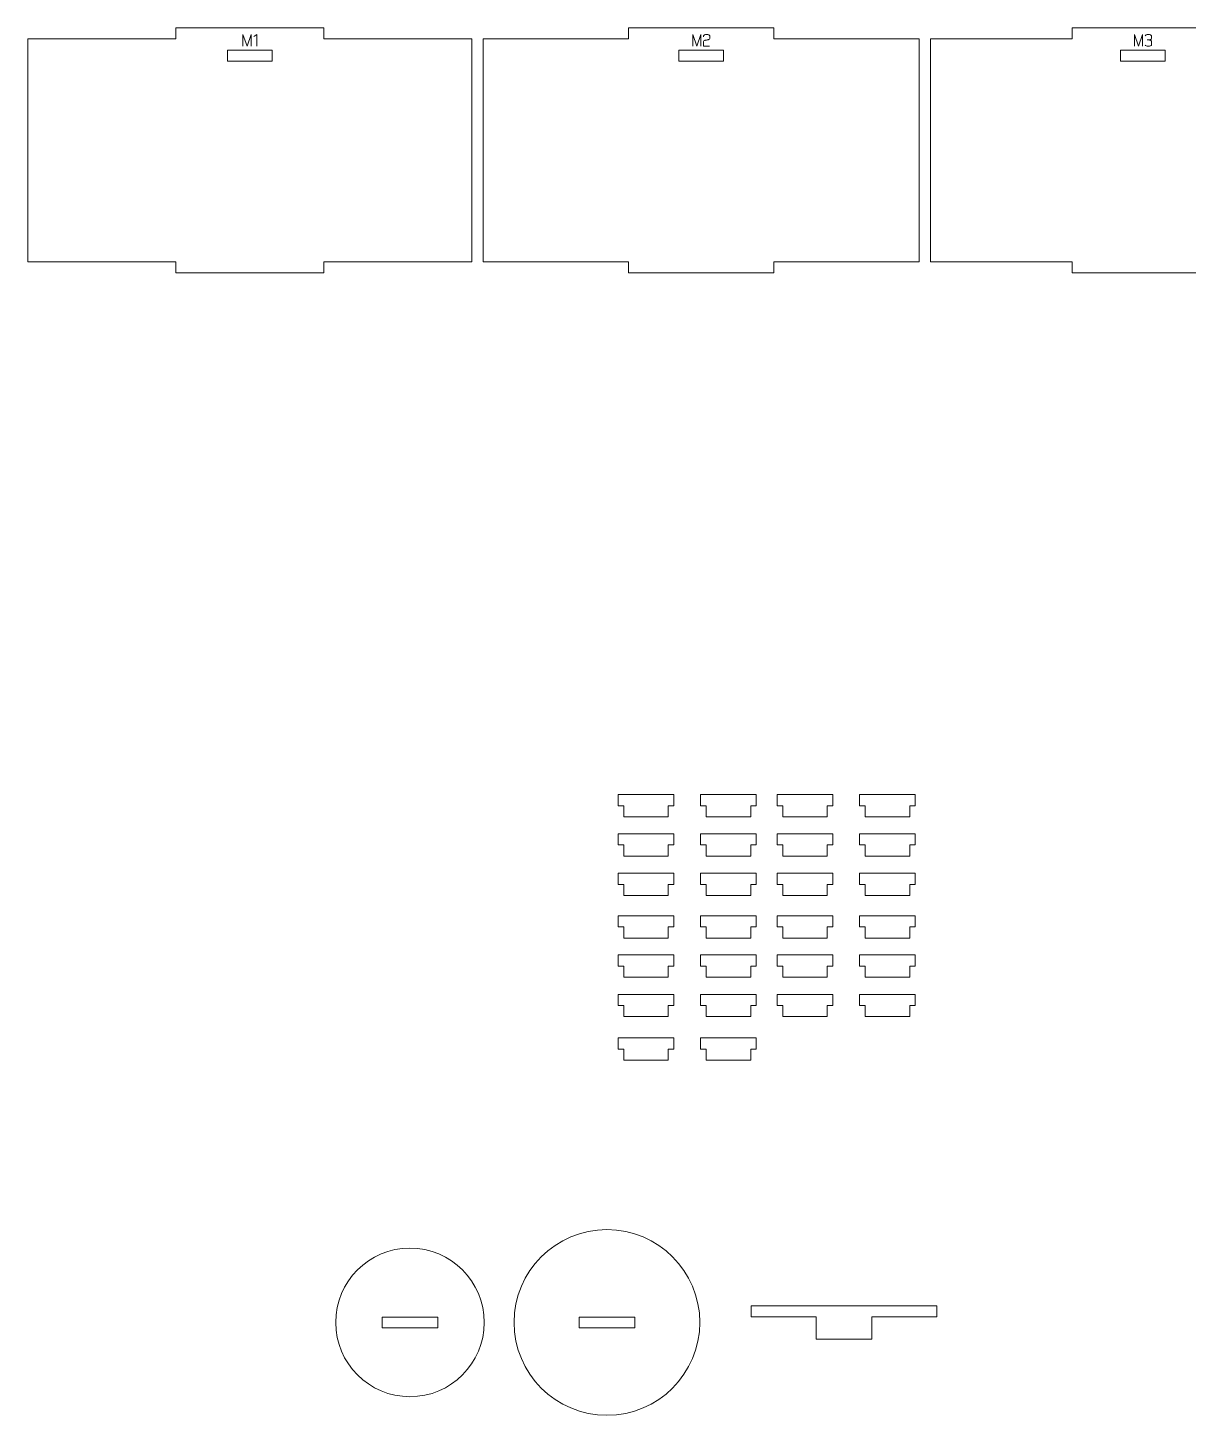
# Model space of a CAD drawing. Header units: centimetres. Extents: x -250 to 250, y -508 to 508.
# Drawn here: x -249.99 to -218.75, y -503.84 to -466.47 of the extents above; entities that cross this region are included whole.
import ezdxf

# ---------------------------------------------------------------- set-up
doc = ezdxf.new("R2010")
doc.units = ezdxf.units.CM
doc.header["$MEASUREMENT"] = 0
doc.layers.add('Capa 1', color=7, linetype='Continuous')

msp = doc.modelspace()

# ---------------------------------------------------------------- hatches: boundary and pattern name
at = {"layer": 'Capa 1', "true_color": 0x3e4095}
h = msp.add_hatch(color=175, dxfattribs=at)
edge = h.paths.add_edge_path()
edge.add_spline(control_points=[(-244.19102, -466.9741), (-244.19102, -466.9741), (-244.19102, -466.65766), (-244.19102, -466.65766), (-244.19102, -466.65766), (-244.08187, -466.9741), (-244.08187, -466.9741), (-244.08187, -466.9741), (-243.97318, -466.65766), (-243.97318, -466.65766), (-243.97318, -466.65766), (-243.97318, -466.9741), (-243.97318, -466.9741), (-243.97318, -466.9741), (-243.97318, -466.65766), (-243.97318, -466.65766), (-243.97318, -466.65766), (-244.08187, -466.9741), (-244.08187, -466.9741), (-244.08187, -466.9741), (-244.19102, -466.65766), (-244.19102, -466.65766), (-244.19102, -466.65766), (-244.19102, -466.9741), (-244.19102, -466.9741)], knot_values=[0, 0, 0, 0, 0.125, 0.125, 0.125, 0.25, 0.25, 0.25, 0.375, 0.375, 0.375, 0.5, 0.5, 0.5, 0.625, 0.625, 0.625, 0.75, 0.75, 0.75, 0.875, 0.875, 0.875, 1, 1, 1, 1], degree=3, periodic=1)
h = msp.add_hatch(color=175, dxfattribs=at)
edge = h.paths.add_edge_path()
edge.add_spline(control_points=[(-243.82138, -466.6572), (-243.82138, -466.6572), (-243.89751, -466.70994), (-243.89751, -466.70994), (-243.89751, -466.70994), (-243.82138, -466.6572), (-243.82138, -466.6572), (-243.82138, -466.6572), (-243.82138, -466.9741), (-243.82138, -466.9741), (-243.82138, -466.9741), (-243.82138, -466.6572), (-243.82138, -466.6572)], knot_values=[0, 0, 0, 0, 0.25, 0.25, 0.25, 0.5, 0.5, 0.5, 0.75, 0.75, 0.75, 1, 1, 1, 1], degree=3, periodic=1)
h = msp.add_hatch(color=175, dxfattribs=at)
edge = h.paths.add_edge_path()
edge.add_spline(control_points=[(-232.08634, -466.9741), (-232.08634, -466.9741), (-232.08634, -466.65766), (-232.08634, -466.65766), (-232.08634, -466.65766), (-231.97719, -466.9741), (-231.97719, -466.9741), (-231.97719, -466.9741), (-231.8685, -466.65766), (-231.8685, -466.65766), (-231.8685, -466.65766), (-231.8685, -466.9741), (-231.8685, -466.9741), (-231.8685, -466.9741), (-231.8685, -466.65766), (-231.8685, -466.65766), (-231.8685, -466.65766), (-231.97719, -466.9741), (-231.97719, -466.9741), (-231.97719, -466.9741), (-232.08634, -466.65766), (-232.08634, -466.65766), (-232.08634, -466.65766), (-232.08634, -466.9741), (-232.08634, -466.9741)], knot_values=[0, 0, 0, 0, 0.125, 0.125, 0.125, 0.25, 0.25, 0.25, 0.375, 0.375, 0.375, 0.5, 0.5, 0.5, 0.625, 0.625, 0.625, 0.75, 0.75, 0.75, 0.875, 0.875, 0.875, 1, 1, 1, 1], degree=3, periodic=1)
h = msp.add_hatch(color=175, dxfattribs=at)
edge = h.paths.add_edge_path()
edge.add_spline(control_points=[(-231.79329, -466.9741), (-231.79329, -466.9741), (-231.79329, -466.84156), (-231.79329, -466.84156), (-231.79237, -466.82964), (-231.78152, -466.82047), (-231.76073, -466.81405), (-231.75217, -466.81343), (-231.74399, -466.81244), (-231.73619, -466.81106), (-231.7284, -466.80969), (-231.72052, -466.80824), (-231.71257, -466.80671), (-231.6979, -466.80426), (-231.68666, -466.80227), (-231.67887, -466.80075), (-231.67107, -466.79922), (-231.6635, -466.79723), (-231.65616, -466.79478), (-231.63721, -466.78775), (-231.62773, -466.77873), (-231.62773, -466.76773), (-231.62773, -466.76773), (-231.62773, -466.69297), (-231.62773, -466.69297), (-231.62773, -466.68319), (-231.6356, -466.67486), (-231.65135, -466.66798), (-231.66709, -466.6611), (-231.68674, -466.65766), (-231.71028, -466.65766), (-231.73382, -466.65766), (-231.75347, -466.6611), (-231.76921, -466.66798), (-231.78496, -466.67486), (-231.79283, -466.68319), (-231.79283, -466.69297), (-231.79283, -466.69297), (-231.79283, -466.71544), (-231.79283, -466.71544), (-231.79283, -466.71544), (-231.79283, -466.69297), (-231.79283, -466.69297), (-231.79283, -466.68319), (-231.78496, -466.67486), (-231.76921, -466.66798), (-231.75347, -466.6611), (-231.73382, -466.65766), (-231.71028, -466.65766), (-231.68674, -466.65766), (-231.66709, -466.6611), (-231.65135, -466.66798), (-231.6356, -466.67486), (-231.62773, -466.68319), (-231.62773, -466.69297), (-231.62773, -466.69297), (-231.62773, -466.76773), (-231.62773, -466.76773), (-231.62773, -466.77873), (-231.63721, -466.78775), (-231.65616, -466.79478), (-231.6635, -466.79723), (-231.67107, -466.79922), (-231.67887, -466.80075), (-231.68666, -466.80227), (-231.6979, -466.80426), (-231.71257, -466.80671), (-231.72052, -466.80824), (-231.7284, -466.80969), (-231.73619, -466.81106), (-231.74399, -466.81244), (-231.75217, -466.81343), (-231.76073, -466.81405), (-231.78152, -466.82047), (-231.79237, -466.82964), (-231.79329, -466.84156), (-231.79329, -466.84156), (-231.79329, -466.9741), (-231.79329, -466.9741), (-231.79329, -466.9741), (-231.63644, -466.9741), (-231.63644, -466.9741), (-231.63644, -466.9741), (-231.79329, -466.9741), (-231.79329, -466.9741)], knot_values=[0, 0, 0, 0, 0.03571429, 0.03571429, 0.03571429, 0.07142857, 0.07142857, 0.07142857, 0.10714286, 0.10714286, 0.10714286, 0.14285714, 0.14285714, 0.14285714, 0.17857143, 0.17857143, 0.17857143, 0.21428571, 0.21428571, 0.21428571, 0.25, 0.25, 0.25, 0.28571429, 0.28571429, 0.28571429, 0.32142857, 0.32142857, 0.32142857, 0.35714286, 0.35714286, 0.35714286, 0.39285714, 0.39285714, 0.39285714, 0.42857143, 0.42857143, 0.42857143, 0.46428571, 0.46428571, 0.46428571, 0.5, 0.5, 0.5, 0.53571429, 0.53571429, 0.53571429, 0.57142857, 0.57142857, 0.57142857, 0.60714286, 0.60714286, 0.60714286, 0.64285714, 0.64285714, 0.64285714, 0.67857143, 0.67857143, 0.67857143, 0.71428571, 0.71428571, 0.71428571, 0.75, 0.75, 0.75, 0.78571429, 0.78571429, 0.78571429, 0.82142857, 0.82142857, 0.82142857, 0.85714286, 0.85714286, 0.85714286, 0.89285714, 0.89285714, 0.89285714, 0.92857143, 0.92857143, 0.92857143, 0.96428571, 0.96428571, 0.96428571, 1, 1, 1, 1], degree=3, periodic=1)
h = msp.add_hatch(color=175, dxfattribs=at)
edge = h.paths.add_edge_path()
edge.add_spline(control_points=[(-220.19655, -466.9741), (-220.19655, -466.9741), (-220.19655, -466.65766), (-220.19655, -466.65766), (-220.19655, -466.65766), (-220.0874, -466.9741), (-220.0874, -466.9741), (-220.0874, -466.9741), (-219.97871, -466.65766), (-219.97871, -466.65766), (-219.97871, -466.65766), (-219.97871, -466.9741), (-219.97871, -466.9741), (-219.97871, -466.9741), (-219.97871, -466.65766), (-219.97871, -466.65766), (-219.97871, -466.65766), (-220.0874, -466.9741), (-220.0874, -466.9741), (-220.0874, -466.9741), (-220.19655, -466.65766), (-220.19655, -466.65766), (-220.19655, -466.65766), (-220.19655, -466.9741), (-220.19655, -466.9741)], knot_values=[0, 0, 0, 0, 0.125, 0.125, 0.125, 0.25, 0.25, 0.25, 0.375, 0.375, 0.375, 0.5, 0.5, 0.5, 0.625, 0.625, 0.625, 0.75, 0.75, 0.75, 0.875, 0.875, 0.875, 1, 1, 1, 1], degree=3, periodic=1)
h = msp.add_hatch(color=175, dxfattribs=at)
edge = h.paths.add_edge_path()
edge.add_spline(control_points=[(-219.82049, -466.9741), (-219.84403, -466.9741), (-219.86368, -466.97066), (-219.87942, -466.96378), (-219.89517, -466.9569), (-219.90304, -466.94857), (-219.90304, -466.93879), (-219.90304, -466.94857), (-219.89517, -466.9569), (-219.87942, -466.96378), (-219.86368, -466.97066), (-219.84403, -466.9741), (-219.82049, -466.9741), (-219.79695, -466.9741), (-219.7773, -466.97066), (-219.76156, -466.96378), (-219.74581, -466.9569), (-219.73794, -466.94857), (-219.73794, -466.93879), (-219.73794, -466.93879), (-219.73794, -466.8356), (-219.73794, -466.8356), (-219.73794, -466.82734), (-219.7436, -466.82016), (-219.75491, -466.81405), (-219.76622, -466.80793), (-219.79939, -466.8038), (-219.85443, -466.80166), (-219.7997, -466.7983), (-219.76683, -466.79432), (-219.75583, -466.78974), (-219.74482, -466.78515), (-219.73886, -466.77766), (-219.73794, -466.76727), (-219.73794, -466.76727), (-219.73794, -466.69297), (-219.73794, -466.69297), (-219.73794, -466.68319), (-219.74581, -466.67486), (-219.76156, -466.66798), (-219.7773, -466.6611), (-219.79695, -466.65766), (-219.82049, -466.65766), (-219.84403, -466.65766), (-219.86368, -466.6611), (-219.87942, -466.66798), (-219.89517, -466.67486), (-219.90304, -466.68319), (-219.90304, -466.69297), (-219.90304, -466.68319), (-219.89517, -466.67486), (-219.87942, -466.66798), (-219.86368, -466.6611), (-219.84403, -466.65766), (-219.82049, -466.65766), (-219.79695, -466.65766), (-219.7773, -466.6611), (-219.76156, -466.66798), (-219.74581, -466.67486), (-219.73794, -466.68319), (-219.73794, -466.69297), (-219.73794, -466.69297), (-219.73794, -466.76727), (-219.73794, -466.76727), (-219.73886, -466.77766), (-219.74482, -466.78515), (-219.75583, -466.78974), (-219.76683, -466.79432), (-219.7997, -466.7983), (-219.85443, -466.80166), (-219.79939, -466.8038), (-219.76622, -466.80793), (-219.75491, -466.81405), (-219.7436, -466.82016), (-219.73794, -466.82734), (-219.73794, -466.8356), (-219.73794, -466.8356), (-219.73794, -466.93879), (-219.73794, -466.93879), (-219.73794, -466.94857), (-219.74581, -466.9569), (-219.76156, -466.96378), (-219.7773, -466.97066), (-219.79695, -466.9741), (-219.82049, -466.9741)], knot_values=[0, 0, 0, 0, 0.03571429, 0.03571429, 0.03571429, 0.07142857, 0.07142857, 0.07142857, 0.10714286, 0.10714286, 0.10714286, 0.14285714, 0.14285714, 0.14285714, 0.17857143, 0.17857143, 0.17857143, 0.21428571, 0.21428571, 0.21428571, 0.25, 0.25, 0.25, 0.28571429, 0.28571429, 0.28571429, 0.32142857, 0.32142857, 0.32142857, 0.35714286, 0.35714286, 0.35714286, 0.39285714, 0.39285714, 0.39285714, 0.42857143, 0.42857143, 0.42857143, 0.46428571, 0.46428571, 0.46428571, 0.5, 0.5, 0.5, 0.53571429, 0.53571429, 0.53571429, 0.57142857, 0.57142857, 0.57142857, 0.60714286, 0.60714286, 0.60714286, 0.64285714, 0.64285714, 0.64285714, 0.67857143, 0.67857143, 0.67857143, 0.71428571, 0.71428571, 0.71428571, 0.75, 0.75, 0.75, 0.78571429, 0.78571429, 0.78571429, 0.82142857, 0.82142857, 0.82142857, 0.85714286, 0.85714286, 0.85714286, 0.89285714, 0.89285714, 0.89285714, 0.92857143, 0.92857143, 0.92857143, 0.96428571, 0.96428571, 0.96428571, 1, 1, 1, 1], degree=3, periodic=1)

# ---------------------------------------------------------------- linework, layer by layer
at = {"layer": 'Capa 1', "color": 240, "lineweight": 9}
for points, knots in [([(-249.98503, -466.7741), (-249.98503, -466.7741), (-249.98503, -472.7741), (-249.98503, -472.7741), (-249.98503, -472.7741), (-245.99914, -472.7741), (-245.99914, -472.7741), (-245.99914, -472.7741), (-245.99914, -473.0741), (-245.99914, -473.0741), (-245.99914, -473.0741), (-242.01325, -473.0741), (-242.01325, -473.0741), (-242.01325, -473.0741), (-242.01325, -472.7741), (-242.01325, -472.7741), (-242.01325, -472.7741), (-238.02736, -472.7741), (-238.02736, -472.7741), (-238.02736, -472.7741), (-238.02736, -466.7741), (-238.02736, -466.7741), (-238.02736, -466.7741), (-242.01325, -466.7741), (-242.01325, -466.7741), (-242.01325, -466.7741), (-242.01325, -466.4741), (-242.01325, -466.4741), (-242.01325, -466.4741), (-245.99914, -466.4741), (-245.99914, -466.4741), (-245.99914, -466.4741), (-245.99914, -466.7741), (-245.99914, -466.7741), (-245.99914, -466.7741), (-249.98503, -466.7741), (-249.98503, -466.7741)], [0, 0, 0, 0, 0.08333333, 0.08333333, 0.08333333, 0.16666667, 0.16666667, 0.16666667, 0.25, 0.25, 0.25, 0.33333333, 0.33333333, 0.33333333, 0.41666667, 0.41666667, 0.41666667, 0.5, 0.5, 0.5, 0.58333333, 0.58333333, 0.58333333, 0.66666667, 0.66666667, 0.66666667, 0.75, 0.75, 0.75, 0.83333333, 0.83333333, 0.83333333, 0.91666667, 0.91666667, 0.91666667, 1, 1, 1, 1]), ([(-237.72736, -466.7741), (-237.72736, -466.7741), (-237.72736, -472.7741), (-237.72736, -472.7741), (-237.72736, -472.7741), (-233.81396, -472.7741), (-233.81396, -472.7741), (-233.81396, -472.7741), (-233.81396, -473.0741), (-233.81396, -473.0741), (-233.81396, -473.0741), (-229.90055, -473.0741), (-229.90055, -473.0741), (-229.90055, -473.0741), (-229.90055, -472.7741), (-229.90055, -472.7741), (-229.90055, -472.7741), (-225.98715, -472.7741), (-225.98715, -472.7741), (-225.98715, -472.7741), (-225.98715, -466.7741), (-225.98715, -466.7741), (-225.98715, -466.7741), (-229.90055, -466.7741), (-229.90055, -466.7741), (-229.90055, -466.7741), (-229.90055, -466.4741), (-229.90055, -466.4741), (-229.90055, -466.4741), (-233.81396, -466.4741), (-233.81396, -466.4741), (-233.81396, -466.4741), (-233.81396, -466.7741), (-233.81396, -466.7741), (-233.81396, -466.7741), (-237.72736, -466.7741), (-237.72736, -466.7741)], [0, 0, 0, 0, 0.08333333, 0.08333333, 0.08333333, 0.16666667, 0.16666667, 0.16666667, 0.25, 0.25, 0.25, 0.33333333, 0.33333333, 0.33333333, 0.41666667, 0.41666667, 0.41666667, 0.5, 0.5, 0.5, 0.58333333, 0.58333333, 0.58333333, 0.66666667, 0.66666667, 0.66666667, 0.75, 0.75, 0.75, 0.83333333, 0.83333333, 0.83333333, 0.91666667, 0.91666667, 0.91666667, 1, 1, 1, 1]), ([(-225.68715, -466.7741), (-225.68715, -466.7741), (-225.68715, -472.7741), (-225.68715, -472.7741), (-225.68715, -472.7741), (-221.87387, -472.7741), (-221.87387, -472.7741), (-221.87387, -472.7741), (-221.87387, -473.0741), (-221.87387, -473.0741), (-221.87387, -473.0741), (-218.0606, -473.0741), (-218.0606, -473.0741), (-218.0606, -473.0741), (-218.0606, -472.7741), (-218.0606, -472.7741), (-218.0606, -472.7741), (-214.24732, -472.7741), (-214.24732, -472.7741), (-214.24732, -472.7741), (-214.24732, -466.7741), (-214.24732, -466.7741), (-214.24732, -466.7741), (-218.0606, -466.7741), (-218.0606, -466.7741), (-218.0606, -466.7741), (-218.0606, -466.4741), (-218.0606, -466.4741), (-218.0606, -466.4741), (-221.87387, -466.4741), (-221.87387, -466.4741), (-221.87387, -466.4741), (-221.87387, -466.7741), (-221.87387, -466.7741), (-221.87387, -466.7741), (-225.68715, -466.7741), (-225.68715, -466.7741)], [0, 0, 0, 0, 0.08333333, 0.08333333, 0.08333333, 0.16666667, 0.16666667, 0.16666667, 0.25, 0.25, 0.25, 0.33333333, 0.33333333, 0.33333333, 0.41666667, 0.41666667, 0.41666667, 0.5, 0.5, 0.5, 0.58333333, 0.58333333, 0.58333333, 0.66666667, 0.66666667, 0.66666667, 0.75, 0.75, 0.75, 0.83333333, 0.83333333, 0.83333333, 0.91666667, 0.91666667, 0.91666667, 1, 1, 1, 1]), ([(-244.60619, -467.374), (-244.60619, -467.374), (-243.40619, -467.374), (-243.40619, -467.374), (-243.40619, -467.374), (-243.40619, -467.074), (-243.40619, -467.074), (-243.40619, -467.074), (-244.60619, -467.074), (-244.60619, -467.074), (-244.60619, -467.074), (-244.60619, -467.374), (-244.60619, -467.374)], [0, 0, 0, 0, 0.25, 0.25, 0.25, 0.5, 0.5, 0.5, 0.75, 0.75, 0.75, 1, 1, 1, 1]), ([(-232.45725, -467.374), (-232.45725, -467.374), (-231.25725, -467.374), (-231.25725, -467.374), (-231.25725, -467.374), (-231.25725, -467.074), (-231.25725, -467.074), (-231.25725, -467.074), (-232.45725, -467.074), (-232.45725, -467.074), (-232.45725, -467.074), (-232.45725, -467.374), (-232.45725, -467.374)], [0, 0, 0, 0, 0.25, 0.25, 0.25, 0.5, 0.5, 0.5, 0.75, 0.75, 0.75, 1, 1, 1, 1]), ([(-220.56723, -467.374), (-220.56723, -467.374), (-219.36723, -467.374), (-219.36723, -467.374), (-219.36723, -467.374), (-219.36723, -467.074), (-219.36723, -467.074), (-219.36723, -467.074), (-220.56723, -467.074), (-220.56723, -467.074), (-220.56723, -467.074), (-220.56723, -467.374), (-220.56723, -467.374)], [0, 0, 0, 0, 0.25, 0.25, 0.25, 0.5, 0.5, 0.5, 0.75, 0.75, 0.75, 1, 1, 1, 1]), ([(-232.74334, -487.42625), (-232.74334, -487.42625), (-232.74334, -487.72625), (-232.74334, -487.72625), (-232.74334, -487.72625), (-233.94334, -487.72625), (-233.94334, -487.72625), (-233.94334, -487.72625), (-233.94334, -487.42625), (-233.94334, -487.42625), (-233.94334, -487.42625), (-234.09334, -487.42625), (-234.09334, -487.42625), (-234.09334, -487.42625), (-234.09334, -487.12625), (-234.09334, -487.12625), (-234.09334, -487.12625), (-232.59334, -487.12625), (-232.59334, -487.12625), (-232.59334, -487.12625), (-232.59334, -487.42625), (-232.59334, -487.42625), (-232.59334, -487.42625), (-232.74334, -487.42625), (-232.74334, -487.42625)], [0, 0, 0, 0, 0.125, 0.125, 0.125, 0.25, 0.25, 0.25, 0.375, 0.375, 0.375, 0.5, 0.5, 0.5, 0.625, 0.625, 0.625, 0.75, 0.75, 0.75, 0.875, 0.875, 0.875, 1, 1, 1, 1]), ([(-230.52301, -487.42625), (-230.52301, -487.42625), (-230.52301, -487.72625), (-230.52301, -487.72625), (-230.52301, -487.72625), (-231.72301, -487.72625), (-231.72301, -487.72625), (-231.72301, -487.72625), (-231.72301, -487.42625), (-231.72301, -487.42625), (-231.72301, -487.42625), (-231.87301, -487.42625), (-231.87301, -487.42625), (-231.87301, -487.42625), (-231.87301, -487.12625), (-231.87301, -487.12625), (-231.87301, -487.12625), (-230.37301, -487.12625), (-230.37301, -487.12625), (-230.37301, -487.12625), (-230.37301, -487.42625), (-230.37301, -487.42625), (-230.37301, -487.42625), (-230.52301, -487.42625), (-230.52301, -487.42625)], [0, 0, 0, 0, 0.125, 0.125, 0.125, 0.25, 0.25, 0.25, 0.375, 0.375, 0.375, 0.5, 0.5, 0.5, 0.625, 0.625, 0.625, 0.75, 0.75, 0.75, 0.875, 0.875, 0.875, 1, 1, 1, 1]), ([(-228.46309, -487.42625), (-228.46309, -487.42625), (-228.46309, -487.72625), (-228.46309, -487.72625), (-228.46309, -487.72625), (-229.66309, -487.72625), (-229.66309, -487.72625), (-229.66309, -487.72625), (-229.66309, -487.42625), (-229.66309, -487.42625), (-229.66309, -487.42625), (-229.81309, -487.42625), (-229.81309, -487.42625), (-229.81309, -487.42625), (-229.81309, -487.12625), (-229.81309, -487.12625), (-229.81309, -487.12625), (-228.31309, -487.12625), (-228.31309, -487.12625), (-228.31309, -487.12625), (-228.31309, -487.42625), (-228.31309, -487.42625), (-228.31309, -487.42625), (-228.46309, -487.42625), (-228.46309, -487.42625)], [0, 0, 0, 0, 0.125, 0.125, 0.125, 0.25, 0.25, 0.25, 0.375, 0.375, 0.375, 0.5, 0.5, 0.5, 0.625, 0.625, 0.625, 0.75, 0.75, 0.75, 0.875, 0.875, 0.875, 1, 1, 1, 1]), ([(-226.24276, -487.42625), (-226.24276, -487.42625), (-226.24276, -487.72625), (-226.24276, -487.72625), (-226.24276, -487.72625), (-227.44276, -487.72625), (-227.44276, -487.72625), (-227.44276, -487.72625), (-227.44276, -487.42625), (-227.44276, -487.42625), (-227.44276, -487.42625), (-227.59276, -487.42625), (-227.59276, -487.42625), (-227.59276, -487.42625), (-227.59276, -487.12625), (-227.59276, -487.12625), (-227.59276, -487.12625), (-226.09276, -487.12625), (-226.09276, -487.12625), (-226.09276, -487.12625), (-226.09276, -487.42625), (-226.09276, -487.42625), (-226.09276, -487.42625), (-226.24276, -487.42625), (-226.24276, -487.42625)], [0, 0, 0, 0, 0.125, 0.125, 0.125, 0.25, 0.25, 0.25, 0.375, 0.375, 0.375, 0.5, 0.5, 0.5, 0.625, 0.625, 0.625, 0.75, 0.75, 0.75, 0.875, 0.875, 0.875, 1, 1, 1, 1]), ([(-232.74334, -488.48205), (-232.74334, -488.48205), (-232.74334, -488.78205), (-232.74334, -488.78205), (-232.74334, -488.78205), (-233.94334, -488.78205), (-233.94334, -488.78205), (-233.94334, -488.78205), (-233.94334, -488.48205), (-233.94334, -488.48205), (-233.94334, -488.48205), (-234.09334, -488.48205), (-234.09334, -488.48205), (-234.09334, -488.48205), (-234.09334, -488.18205), (-234.09334, -488.18205), (-234.09334, -488.18205), (-232.59334, -488.18205), (-232.59334, -488.18205), (-232.59334, -488.18205), (-232.59334, -488.48205), (-232.59334, -488.48205), (-232.59334, -488.48205), (-232.74334, -488.48205), (-232.74334, -488.48205)], [0, 0, 0, 0, 0.125, 0.125, 0.125, 0.25, 0.25, 0.25, 0.375, 0.375, 0.375, 0.5, 0.5, 0.5, 0.625, 0.625, 0.625, 0.75, 0.75, 0.75, 0.875, 0.875, 0.875, 1, 1, 1, 1]), ([(-230.52301, -488.48205), (-230.52301, -488.48205), (-230.52301, -488.78205), (-230.52301, -488.78205), (-230.52301, -488.78205), (-231.72301, -488.78205), (-231.72301, -488.78205), (-231.72301, -488.78205), (-231.72301, -488.48205), (-231.72301, -488.48205), (-231.72301, -488.48205), (-231.87301, -488.48205), (-231.87301, -488.48205), (-231.87301, -488.48205), (-231.87301, -488.18205), (-231.87301, -488.18205), (-231.87301, -488.18205), (-230.37301, -488.18205), (-230.37301, -488.18205), (-230.37301, -488.18205), (-230.37301, -488.48205), (-230.37301, -488.48205), (-230.37301, -488.48205), (-230.52301, -488.48205), (-230.52301, -488.48205)], [0, 0, 0, 0, 0.125, 0.125, 0.125, 0.25, 0.25, 0.25, 0.375, 0.375, 0.375, 0.5, 0.5, 0.5, 0.625, 0.625, 0.625, 0.75, 0.75, 0.75, 0.875, 0.875, 0.875, 1, 1, 1, 1]), ([(-228.46309, -488.48205), (-228.46309, -488.48205), (-228.46309, -488.78205), (-228.46309, -488.78205), (-228.46309, -488.78205), (-229.66309, -488.78205), (-229.66309, -488.78205), (-229.66309, -488.78205), (-229.66309, -488.48205), (-229.66309, -488.48205), (-229.66309, -488.48205), (-229.81309, -488.48205), (-229.81309, -488.48205), (-229.81309, -488.48205), (-229.81309, -488.18205), (-229.81309, -488.18205), (-229.81309, -488.18205), (-228.31309, -488.18205), (-228.31309, -488.18205), (-228.31309, -488.18205), (-228.31309, -488.48205), (-228.31309, -488.48205), (-228.31309, -488.48205), (-228.46309, -488.48205), (-228.46309, -488.48205)], [0, 0, 0, 0, 0.125, 0.125, 0.125, 0.25, 0.25, 0.25, 0.375, 0.375, 0.375, 0.5, 0.5, 0.5, 0.625, 0.625, 0.625, 0.75, 0.75, 0.75, 0.875, 0.875, 0.875, 1, 1, 1, 1]), ([(-226.24276, -488.48205), (-226.24276, -488.48205), (-226.24276, -488.78205), (-226.24276, -488.78205), (-226.24276, -488.78205), (-227.44276, -488.78205), (-227.44276, -488.78205), (-227.44276, -488.78205), (-227.44276, -488.48205), (-227.44276, -488.48205), (-227.44276, -488.48205), (-227.59276, -488.48205), (-227.59276, -488.48205), (-227.59276, -488.48205), (-227.59276, -488.18205), (-227.59276, -488.18205), (-227.59276, -488.18205), (-226.09276, -488.18205), (-226.09276, -488.18205), (-226.09276, -488.18205), (-226.09276, -488.48205), (-226.09276, -488.48205), (-226.09276, -488.48205), (-226.24276, -488.48205), (-226.24276, -488.48205)], [0, 0, 0, 0, 0.125, 0.125, 0.125, 0.25, 0.25, 0.25, 0.375, 0.375, 0.375, 0.5, 0.5, 0.5, 0.625, 0.625, 0.625, 0.75, 0.75, 0.75, 0.875, 0.875, 0.875, 1, 1, 1, 1]), ([(-232.74334, -489.54292), (-232.74334, -489.54292), (-232.74334, -489.84292), (-232.74334, -489.84292), (-232.74334, -489.84292), (-233.94334, -489.84292), (-233.94334, -489.84292), (-233.94334, -489.84292), (-233.94334, -489.54292), (-233.94334, -489.54292), (-233.94334, -489.54292), (-234.09334, -489.54292), (-234.09334, -489.54292), (-234.09334, -489.54292), (-234.09334, -489.24292), (-234.09334, -489.24292), (-234.09334, -489.24292), (-232.59334, -489.24292), (-232.59334, -489.24292), (-232.59334, -489.24292), (-232.59334, -489.54292), (-232.59334, -489.54292), (-232.59334, -489.54292), (-232.74334, -489.54292), (-232.74334, -489.54292)], [0, 0, 0, 0, 0.125, 0.125, 0.125, 0.25, 0.25, 0.25, 0.375, 0.375, 0.375, 0.5, 0.5, 0.5, 0.625, 0.625, 0.625, 0.75, 0.75, 0.75, 0.875, 0.875, 0.875, 1, 1, 1, 1]), ([(-230.52301, -489.54292), (-230.52301, -489.54292), (-230.52301, -489.84292), (-230.52301, -489.84292), (-230.52301, -489.84292), (-231.72301, -489.84292), (-231.72301, -489.84292), (-231.72301, -489.84292), (-231.72301, -489.54292), (-231.72301, -489.54292), (-231.72301, -489.54292), (-231.87301, -489.54292), (-231.87301, -489.54292), (-231.87301, -489.54292), (-231.87301, -489.24292), (-231.87301, -489.24292), (-231.87301, -489.24292), (-230.37301, -489.24292), (-230.37301, -489.24292), (-230.37301, -489.24292), (-230.37301, -489.54292), (-230.37301, -489.54292), (-230.37301, -489.54292), (-230.52301, -489.54292), (-230.52301, -489.54292)], [0, 0, 0, 0, 0.125, 0.125, 0.125, 0.25, 0.25, 0.25, 0.375, 0.375, 0.375, 0.5, 0.5, 0.5, 0.625, 0.625, 0.625, 0.75, 0.75, 0.75, 0.875, 0.875, 0.875, 1, 1, 1, 1]), ([(-228.46309, -489.54292), (-228.46309, -489.54292), (-228.46309, -489.84292), (-228.46309, -489.84292), (-228.46309, -489.84292), (-229.66309, -489.84292), (-229.66309, -489.84292), (-229.66309, -489.84292), (-229.66309, -489.54292), (-229.66309, -489.54292), (-229.66309, -489.54292), (-229.81309, -489.54292), (-229.81309, -489.54292), (-229.81309, -489.54292), (-229.81309, -489.24292), (-229.81309, -489.24292), (-229.81309, -489.24292), (-228.31309, -489.24292), (-228.31309, -489.24292), (-228.31309, -489.24292), (-228.31309, -489.54292), (-228.31309, -489.54292), (-228.31309, -489.54292), (-228.46309, -489.54292), (-228.46309, -489.54292)], [0, 0, 0, 0, 0.125, 0.125, 0.125, 0.25, 0.25, 0.25, 0.375, 0.375, 0.375, 0.5, 0.5, 0.5, 0.625, 0.625, 0.625, 0.75, 0.75, 0.75, 0.875, 0.875, 0.875, 1, 1, 1, 1]), ([(-226.24276, -489.54292), (-226.24276, -489.54292), (-226.24276, -489.84292), (-226.24276, -489.84292), (-226.24276, -489.84292), (-227.44276, -489.84292), (-227.44276, -489.84292), (-227.44276, -489.84292), (-227.44276, -489.54292), (-227.44276, -489.54292), (-227.44276, -489.54292), (-227.59276, -489.54292), (-227.59276, -489.54292), (-227.59276, -489.54292), (-227.59276, -489.24292), (-227.59276, -489.24292), (-227.59276, -489.24292), (-226.09276, -489.24292), (-226.09276, -489.24292), (-226.09276, -489.24292), (-226.09276, -489.54292), (-226.09276, -489.54292), (-226.09276, -489.54292), (-226.24276, -489.54292), (-226.24276, -489.54292)], [0, 0, 0, 0, 0.125, 0.125, 0.125, 0.25, 0.25, 0.25, 0.375, 0.375, 0.375, 0.5, 0.5, 0.5, 0.625, 0.625, 0.625, 0.75, 0.75, 0.75, 0.875, 0.875, 0.875, 1, 1, 1, 1]), ([(-232.74334, -490.68765), (-232.74334, -490.68765), (-232.74334, -490.98765), (-232.74334, -490.98765), (-232.74334, -490.98765), (-233.94334, -490.98765), (-233.94334, -490.98765), (-233.94334, -490.98765), (-233.94334, -490.68765), (-233.94334, -490.68765), (-233.94334, -490.68765), (-234.09334, -490.68765), (-234.09334, -490.68765), (-234.09334, -490.68765), (-234.09334, -490.38765), (-234.09334, -490.38765), (-234.09334, -490.38765), (-232.59334, -490.38765), (-232.59334, -490.38765), (-232.59334, -490.38765), (-232.59334, -490.68765), (-232.59334, -490.68765), (-232.59334, -490.68765), (-232.74334, -490.68765), (-232.74334, -490.68765)], [0, 0, 0, 0, 0.125, 0.125, 0.125, 0.25, 0.25, 0.25, 0.375, 0.375, 0.375, 0.5, 0.5, 0.5, 0.625, 0.625, 0.625, 0.75, 0.75, 0.75, 0.875, 0.875, 0.875, 1, 1, 1, 1]), ([(-230.52301, -490.68765), (-230.52301, -490.68765), (-230.52301, -490.98765), (-230.52301, -490.98765), (-230.52301, -490.98765), (-231.72301, -490.98765), (-231.72301, -490.98765), (-231.72301, -490.98765), (-231.72301, -490.68765), (-231.72301, -490.68765), (-231.72301, -490.68765), (-231.87301, -490.68765), (-231.87301, -490.68765), (-231.87301, -490.68765), (-231.87301, -490.38765), (-231.87301, -490.38765), (-231.87301, -490.38765), (-230.37301, -490.38765), (-230.37301, -490.38765), (-230.37301, -490.38765), (-230.37301, -490.68765), (-230.37301, -490.68765), (-230.37301, -490.68765), (-230.52301, -490.68765), (-230.52301, -490.68765)], [0, 0, 0, 0, 0.125, 0.125, 0.125, 0.25, 0.25, 0.25, 0.375, 0.375, 0.375, 0.5, 0.5, 0.5, 0.625, 0.625, 0.625, 0.75, 0.75, 0.75, 0.875, 0.875, 0.875, 1, 1, 1, 1]), ([(-228.46309, -490.68765), (-228.46309, -490.68765), (-228.46309, -490.98765), (-228.46309, -490.98765), (-228.46309, -490.98765), (-229.66309, -490.98765), (-229.66309, -490.98765), (-229.66309, -490.98765), (-229.66309, -490.68765), (-229.66309, -490.68765), (-229.66309, -490.68765), (-229.81309, -490.68765), (-229.81309, -490.68765), (-229.81309, -490.68765), (-229.81309, -490.38765), (-229.81309, -490.38765), (-229.81309, -490.38765), (-228.31309, -490.38765), (-228.31309, -490.38765), (-228.31309, -490.38765), (-228.31309, -490.68765), (-228.31309, -490.68765), (-228.31309, -490.68765), (-228.46309, -490.68765), (-228.46309, -490.68765)], [0, 0, 0, 0, 0.125, 0.125, 0.125, 0.25, 0.25, 0.25, 0.375, 0.375, 0.375, 0.5, 0.5, 0.5, 0.625, 0.625, 0.625, 0.75, 0.75, 0.75, 0.875, 0.875, 0.875, 1, 1, 1, 1]), ([(-226.24276, -490.68765), (-226.24276, -490.68765), (-226.24276, -490.98765), (-226.24276, -490.98765), (-226.24276, -490.98765), (-227.44276, -490.98765), (-227.44276, -490.98765), (-227.44276, -490.98765), (-227.44276, -490.68765), (-227.44276, -490.68765), (-227.44276, -490.68765), (-227.59276, -490.68765), (-227.59276, -490.68765), (-227.59276, -490.68765), (-227.59276, -490.38765), (-227.59276, -490.38765), (-227.59276, -490.38765), (-226.09276, -490.38765), (-226.09276, -490.38765), (-226.09276, -490.38765), (-226.09276, -490.68765), (-226.09276, -490.68765), (-226.09276, -490.68765), (-226.24276, -490.68765), (-226.24276, -490.68765)], [0, 0, 0, 0, 0.125, 0.125, 0.125, 0.25, 0.25, 0.25, 0.375, 0.375, 0.375, 0.5, 0.5, 0.5, 0.625, 0.625, 0.625, 0.75, 0.75, 0.75, 0.875, 0.875, 0.875, 1, 1, 1, 1]), ([(-232.74334, -491.74345), (-232.74334, -491.74345), (-232.74334, -492.04345), (-232.74334, -492.04345), (-232.74334, -492.04345), (-233.94334, -492.04345), (-233.94334, -492.04345), (-233.94334, -492.04345), (-233.94334, -491.74345), (-233.94334, -491.74345), (-233.94334, -491.74345), (-234.09334, -491.74345), (-234.09334, -491.74345), (-234.09334, -491.74345), (-234.09334, -491.44345), (-234.09334, -491.44345), (-234.09334, -491.44345), (-232.59334, -491.44345), (-232.59334, -491.44345), (-232.59334, -491.44345), (-232.59334, -491.74345), (-232.59334, -491.74345), (-232.59334, -491.74345), (-232.74334, -491.74345), (-232.74334, -491.74345)], [0, 0, 0, 0, 0.125, 0.125, 0.125, 0.25, 0.25, 0.25, 0.375, 0.375, 0.375, 0.5, 0.5, 0.5, 0.625, 0.625, 0.625, 0.75, 0.75, 0.75, 0.875, 0.875, 0.875, 1, 1, 1, 1]), ([(-230.52301, -491.74345), (-230.52301, -491.74345), (-230.52301, -492.04345), (-230.52301, -492.04345), (-230.52301, -492.04345), (-231.72301, -492.04345), (-231.72301, -492.04345), (-231.72301, -492.04345), (-231.72301, -491.74345), (-231.72301, -491.74345), (-231.72301, -491.74345), (-231.87301, -491.74345), (-231.87301, -491.74345), (-231.87301, -491.74345), (-231.87301, -491.44345), (-231.87301, -491.44345), (-231.87301, -491.44345), (-230.37301, -491.44345), (-230.37301, -491.44345), (-230.37301, -491.44345), (-230.37301, -491.74345), (-230.37301, -491.74345), (-230.37301, -491.74345), (-230.52301, -491.74345), (-230.52301, -491.74345)], [0, 0, 0, 0, 0.125, 0.125, 0.125, 0.25, 0.25, 0.25, 0.375, 0.375, 0.375, 0.5, 0.5, 0.5, 0.625, 0.625, 0.625, 0.75, 0.75, 0.75, 0.875, 0.875, 0.875, 1, 1, 1, 1]), ([(-228.46309, -491.74345), (-228.46309, -491.74345), (-228.46309, -492.04345), (-228.46309, -492.04345), (-228.46309, -492.04345), (-229.66309, -492.04345), (-229.66309, -492.04345), (-229.66309, -492.04345), (-229.66309, -491.74345), (-229.66309, -491.74345), (-229.66309, -491.74345), (-229.81309, -491.74345), (-229.81309, -491.74345), (-229.81309, -491.74345), (-229.81309, -491.44345), (-229.81309, -491.44345), (-229.81309, -491.44345), (-228.31309, -491.44345), (-228.31309, -491.44345), (-228.31309, -491.44345), (-228.31309, -491.74345), (-228.31309, -491.74345), (-228.31309, -491.74345), (-228.46309, -491.74345), (-228.46309, -491.74345)], [0, 0, 0, 0, 0.125, 0.125, 0.125, 0.25, 0.25, 0.25, 0.375, 0.375, 0.375, 0.5, 0.5, 0.5, 0.625, 0.625, 0.625, 0.75, 0.75, 0.75, 0.875, 0.875, 0.875, 1, 1, 1, 1]), ([(-226.24276, -491.74345), (-226.24276, -491.74345), (-226.24276, -492.04345), (-226.24276, -492.04345), (-226.24276, -492.04345), (-227.44276, -492.04345), (-227.44276, -492.04345), (-227.44276, -492.04345), (-227.44276, -491.74345), (-227.44276, -491.74345), (-227.44276, -491.74345), (-227.59276, -491.74345), (-227.59276, -491.74345), (-227.59276, -491.74345), (-227.59276, -491.44345), (-227.59276, -491.44345), (-227.59276, -491.44345), (-226.09276, -491.44345), (-226.09276, -491.44345), (-226.09276, -491.44345), (-226.09276, -491.74345), (-226.09276, -491.74345), (-226.09276, -491.74345), (-226.24276, -491.74345), (-226.24276, -491.74345)], [0, 0, 0, 0, 0.125, 0.125, 0.125, 0.25, 0.25, 0.25, 0.375, 0.375, 0.375, 0.5, 0.5, 0.5, 0.625, 0.625, 0.625, 0.75, 0.75, 0.75, 0.875, 0.875, 0.875, 1, 1, 1, 1]), ([(-232.74334, -492.80432), (-232.74334, -492.80432), (-232.74334, -493.10432), (-232.74334, -493.10432), (-232.74334, -493.10432), (-233.94334, -493.10432), (-233.94334, -493.10432), (-233.94334, -493.10432), (-233.94334, -492.80432), (-233.94334, -492.80432), (-233.94334, -492.80432), (-234.09334, -492.80432), (-234.09334, -492.80432), (-234.09334, -492.80432), (-234.09334, -492.50432), (-234.09334, -492.50432), (-234.09334, -492.50432), (-232.59334, -492.50432), (-232.59334, -492.50432), (-232.59334, -492.50432), (-232.59334, -492.80432), (-232.59334, -492.80432), (-232.59334, -492.80432), (-232.74334, -492.80432), (-232.74334, -492.80432)], [0, 0, 0, 0, 0.125, 0.125, 0.125, 0.25, 0.25, 0.25, 0.375, 0.375, 0.375, 0.5, 0.5, 0.5, 0.625, 0.625, 0.625, 0.75, 0.75, 0.75, 0.875, 0.875, 0.875, 1, 1, 1, 1]), ([(-230.52301, -492.80432), (-230.52301, -492.80432), (-230.52301, -493.10432), (-230.52301, -493.10432), (-230.52301, -493.10432), (-231.72301, -493.10432), (-231.72301, -493.10432), (-231.72301, -493.10432), (-231.72301, -492.80432), (-231.72301, -492.80432), (-231.72301, -492.80432), (-231.87301, -492.80432), (-231.87301, -492.80432), (-231.87301, -492.80432), (-231.87301, -492.50432), (-231.87301, -492.50432), (-231.87301, -492.50432), (-230.37301, -492.50432), (-230.37301, -492.50432), (-230.37301, -492.50432), (-230.37301, -492.80432), (-230.37301, -492.80432), (-230.37301, -492.80432), (-230.52301, -492.80432), (-230.52301, -492.80432)], [0, 0, 0, 0, 0.125, 0.125, 0.125, 0.25, 0.25, 0.25, 0.375, 0.375, 0.375, 0.5, 0.5, 0.5, 0.625, 0.625, 0.625, 0.75, 0.75, 0.75, 0.875, 0.875, 0.875, 1, 1, 1, 1]), ([(-228.46309, -492.80432), (-228.46309, -492.80432), (-228.46309, -493.10432), (-228.46309, -493.10432), (-228.46309, -493.10432), (-229.66309, -493.10432), (-229.66309, -493.10432), (-229.66309, -493.10432), (-229.66309, -492.80432), (-229.66309, -492.80432), (-229.66309, -492.80432), (-229.81309, -492.80432), (-229.81309, -492.80432), (-229.81309, -492.80432), (-229.81309, -492.50432), (-229.81309, -492.50432), (-229.81309, -492.50432), (-228.31309, -492.50432), (-228.31309, -492.50432), (-228.31309, -492.50432), (-228.31309, -492.80432), (-228.31309, -492.80432), (-228.31309, -492.80432), (-228.46309, -492.80432), (-228.46309, -492.80432)], [0, 0, 0, 0, 0.125, 0.125, 0.125, 0.25, 0.25, 0.25, 0.375, 0.375, 0.375, 0.5, 0.5, 0.5, 0.625, 0.625, 0.625, 0.75, 0.75, 0.75, 0.875, 0.875, 0.875, 1, 1, 1, 1]), ([(-226.24276, -492.80432), (-226.24276, -492.80432), (-226.24276, -493.10432), (-226.24276, -493.10432), (-226.24276, -493.10432), (-227.44276, -493.10432), (-227.44276, -493.10432), (-227.44276, -493.10432), (-227.44276, -492.80432), (-227.44276, -492.80432), (-227.44276, -492.80432), (-227.59276, -492.80432), (-227.59276, -492.80432), (-227.59276, -492.80432), (-227.59276, -492.50432), (-227.59276, -492.50432), (-227.59276, -492.50432), (-226.09276, -492.50432), (-226.09276, -492.50432), (-226.09276, -492.50432), (-226.09276, -492.80432), (-226.09276, -492.80432), (-226.09276, -492.80432), (-226.24276, -492.80432), (-226.24276, -492.80432)], [0, 0, 0, 0, 0.125, 0.125, 0.125, 0.25, 0.25, 0.25, 0.375, 0.375, 0.375, 0.5, 0.5, 0.5, 0.625, 0.625, 0.625, 0.75, 0.75, 0.75, 0.875, 0.875, 0.875, 1, 1, 1, 1]), ([(-232.74334, -493.97689), (-232.74334, -493.97689), (-232.74334, -494.27689), (-232.74334, -494.27689), (-232.74334, -494.27689), (-233.94334, -494.27689), (-233.94334, -494.27689), (-233.94334, -494.27689), (-233.94334, -493.97689), (-233.94334, -493.97689), (-233.94334, -493.97689), (-234.09334, -493.97689), (-234.09334, -493.97689), (-234.09334, -493.97689), (-234.09334, -493.67689), (-234.09334, -493.67689), (-234.09334, -493.67689), (-232.59334, -493.67689), (-232.59334, -493.67689), (-232.59334, -493.67689), (-232.59334, -493.97689), (-232.59334, -493.97689), (-232.59334, -493.97689), (-232.74334, -493.97689), (-232.74334, -493.97689)], [0, 0, 0, 0, 0.125, 0.125, 0.125, 0.25, 0.25, 0.25, 0.375, 0.375, 0.375, 0.5, 0.5, 0.5, 0.625, 0.625, 0.625, 0.75, 0.75, 0.75, 0.875, 0.875, 0.875, 1, 1, 1, 1]), ([(-230.52301, -493.97689), (-230.52301, -493.97689), (-230.52301, -494.27689), (-230.52301, -494.27689), (-230.52301, -494.27689), (-231.72301, -494.27689), (-231.72301, -494.27689), (-231.72301, -494.27689), (-231.72301, -493.97689), (-231.72301, -493.97689), (-231.72301, -493.97689), (-231.87301, -493.97689), (-231.87301, -493.97689), (-231.87301, -493.97689), (-231.87301, -493.67689), (-231.87301, -493.67689), (-231.87301, -493.67689), (-230.37301, -493.67689), (-230.37301, -493.67689), (-230.37301, -493.67689), (-230.37301, -493.97689), (-230.37301, -493.97689), (-230.37301, -493.97689), (-230.52301, -493.97689), (-230.52301, -493.97689)], [0, 0, 0, 0, 0.125, 0.125, 0.125, 0.25, 0.25, 0.25, 0.375, 0.375, 0.375, 0.5, 0.5, 0.5, 0.625, 0.625, 0.625, 0.75, 0.75, 0.75, 0.875, 0.875, 0.875, 1, 1, 1, 1]), ([(-234.39366, -498.83925), (-233.01295, -498.83925), (-231.89366, -499.95854), (-231.89366, -501.33925), (-231.89366, -502.71996), (-233.01295, -503.83925), (-234.39366, -503.83925), (-235.77437, -503.83925), (-236.89366, -502.71996), (-236.89366, -501.33925), (-236.89366, -499.95854), (-235.77437, -498.83925), (-234.39366, -498.83925)], [0, 0, 0, 0, 0.25, 0.25, 0.25, 0.5, 0.5, 0.5, 0.75, 0.75, 0.75, 1, 1, 1, 1]), ([(-239.69632, -499.33925), (-238.59175, -499.33925), (-237.69632, -500.23468), (-237.69632, -501.33925), (-237.69632, -502.44382), (-238.59175, -503.33925), (-239.69632, -503.33925), (-240.80089, -503.33925), (-241.69632, -502.44382), (-241.69632, -501.33925), (-241.69632, -500.23468), (-240.80089, -499.33925), (-239.69632, -499.33925)], [0, 0, 0, 0, 0.25, 0.25, 0.25, 0.5, 0.5, 0.5, 0.75, 0.75, 0.75, 1, 1, 1, 1]), ([(-230.51409, -500.88925), (-230.51409, -500.88925), (-225.51409, -500.88925), (-225.51409, -500.88925), (-225.51409, -500.88925), (-225.51409, -501.18925), (-225.51409, -501.18925), (-225.51409, -501.18925), (-227.26409, -501.18925), (-227.26409, -501.18925), (-227.26409, -501.18925), (-227.26409, -501.78925), (-227.26409, -501.78925), (-227.26409, -501.78925), (-228.76409, -501.78925), (-228.76409, -501.78925), (-228.76409, -501.78925), (-228.76409, -501.18925), (-228.76409, -501.18925), (-228.76409, -501.18925), (-230.51409, -501.18925), (-230.51409, -501.18925), (-230.51409, -501.18925), (-230.51409, -500.88925), (-230.51409, -500.88925)], [0, 0, 0, 0, 0.125, 0.125, 0.125, 0.25, 0.25, 0.25, 0.375, 0.375, 0.375, 0.5, 0.5, 0.5, 0.625, 0.625, 0.625, 0.75, 0.75, 0.75, 0.875, 0.875, 0.875, 1, 1, 1, 1]), ([(-240.44632, -501.19425), (-240.44632, -501.19425), (-238.94632, -501.19425), (-238.94632, -501.19425), (-238.94632, -501.19425), (-238.94632, -501.48425), (-238.94632, -501.48425), (-238.94632, -501.48425), (-240.44632, -501.48425), (-240.44632, -501.48425), (-240.44632, -501.48425), (-240.44632, -501.19425), (-240.44632, -501.19425)], [0, 0, 0, 0, 0.25, 0.25, 0.25, 0.5, 0.5, 0.5, 0.75, 0.75, 0.75, 1, 1, 1, 1]), ([(-235.14366, -501.19425), (-235.14366, -501.19425), (-233.64366, -501.19425), (-233.64366, -501.19425), (-233.64366, -501.19425), (-233.64366, -501.48425), (-233.64366, -501.48425), (-233.64366, -501.48425), (-235.14366, -501.48425), (-235.14366, -501.48425), (-235.14366, -501.48425), (-235.14366, -501.19425), (-235.14366, -501.19425)], [0, 0, 0, 0, 0.25, 0.25, 0.25, 0.5, 0.5, 0.5, 0.75, 0.75, 0.75, 1, 1, 1, 1])]:
    msp.add_open_spline(points, degree=3, knots=knots, dxfattribs=at)
at = {"layer": 'Capa 1', "color": 114, "lineweight": 9}
for points, knots in [([(-244.19102, -466.9741), (-244.19102, -466.9741), (-244.19102, -466.65766), (-244.19102, -466.65766), (-244.19102, -466.65766), (-244.08187, -466.9741), (-244.08187, -466.9741), (-244.08187, -466.9741), (-243.97318, -466.65766), (-243.97318, -466.65766), (-243.97318, -466.65766), (-243.97318, -466.9741), (-243.97318, -466.9741), (-243.97318, -466.9741), (-243.97318, -466.65766), (-243.97318, -466.65766), (-243.97318, -466.65766), (-244.08187, -466.9741), (-244.08187, -466.9741), (-244.08187, -466.9741), (-244.19102, -466.65766), (-244.19102, -466.65766), (-244.19102, -466.65766), (-244.19102, -466.9741), (-244.19102, -466.9741)], [0, 0, 0, 0, 0.125, 0.125, 0.125, 0.25, 0.25, 0.25, 0.375, 0.375, 0.375, 0.5, 0.5, 0.5, 0.625, 0.625, 0.625, 0.75, 0.75, 0.75, 0.875, 0.875, 0.875, 1, 1, 1, 1]), ([(-243.82138, -466.6572), (-243.82138, -466.6572), (-243.89751, -466.70994), (-243.89751, -466.70994), (-243.89751, -466.70994), (-243.82138, -466.6572), (-243.82138, -466.6572), (-243.82138, -466.6572), (-243.82138, -466.9741), (-243.82138, -466.9741), (-243.82138, -466.9741), (-243.82138, -466.6572), (-243.82138, -466.6572)], [0, 0, 0, 0, 0.25, 0.25, 0.25, 0.5, 0.5, 0.5, 0.75, 0.75, 0.75, 1, 1, 1, 1]), ([(-232.08634, -466.9741), (-232.08634, -466.9741), (-232.08634, -466.65766), (-232.08634, -466.65766), (-232.08634, -466.65766), (-231.97719, -466.9741), (-231.97719, -466.9741), (-231.97719, -466.9741), (-231.8685, -466.65766), (-231.8685, -466.65766), (-231.8685, -466.65766), (-231.8685, -466.9741), (-231.8685, -466.9741), (-231.8685, -466.9741), (-231.8685, -466.65766), (-231.8685, -466.65766), (-231.8685, -466.65766), (-231.97719, -466.9741), (-231.97719, -466.9741), (-231.97719, -466.9741), (-232.08634, -466.65766), (-232.08634, -466.65766), (-232.08634, -466.65766), (-232.08634, -466.9741), (-232.08634, -466.9741)], [0, 0, 0, 0, 0.125, 0.125, 0.125, 0.25, 0.25, 0.25, 0.375, 0.375, 0.375, 0.5, 0.5, 0.5, 0.625, 0.625, 0.625, 0.75, 0.75, 0.75, 0.875, 0.875, 0.875, 1, 1, 1, 1]), ([(-231.79329, -466.9741), (-231.79329, -466.9741), (-231.79329, -466.84156), (-231.79329, -466.84156), (-231.79237, -466.82964), (-231.78152, -466.82047), (-231.76073, -466.81405), (-231.75217, -466.81343), (-231.74399, -466.81244), (-231.73619, -466.81106), (-231.7284, -466.80969), (-231.72052, -466.80824), (-231.71257, -466.80671), (-231.6979, -466.80426), (-231.68666, -466.80227), (-231.67887, -466.80075), (-231.67107, -466.79922), (-231.6635, -466.79723), (-231.65616, -466.79478), (-231.63721, -466.78775), (-231.62773, -466.77873), (-231.62773, -466.76773), (-231.62773, -466.76773), (-231.62773, -466.69297), (-231.62773, -466.69297), (-231.62773, -466.68319), (-231.6356, -466.67486), (-231.65135, -466.66798), (-231.66709, -466.6611), (-231.68674, -466.65766), (-231.71028, -466.65766), (-231.73382, -466.65766), (-231.75347, -466.6611), (-231.76921, -466.66798), (-231.78496, -466.67486), (-231.79283, -466.68319), (-231.79283, -466.69297), (-231.79283, -466.69297), (-231.79283, -466.71544), (-231.79283, -466.71544), (-231.79283, -466.71544), (-231.79283, -466.69297), (-231.79283, -466.69297), (-231.79283, -466.68319), (-231.78496, -466.67486), (-231.76921, -466.66798), (-231.75347, -466.6611), (-231.73382, -466.65766), (-231.71028, -466.65766), (-231.68674, -466.65766), (-231.66709, -466.6611), (-231.65135, -466.66798), (-231.6356, -466.67486), (-231.62773, -466.68319), (-231.62773, -466.69297), (-231.62773, -466.69297), (-231.62773, -466.76773), (-231.62773, -466.76773), (-231.62773, -466.77873), (-231.63721, -466.78775), (-231.65616, -466.79478), (-231.6635, -466.79723), (-231.67107, -466.79922), (-231.67887, -466.80075), (-231.68666, -466.80227), (-231.6979, -466.80426), (-231.71257, -466.80671), (-231.72052, -466.80824), (-231.7284, -466.80969), (-231.73619, -466.81106), (-231.74399, -466.81244), (-231.75217, -466.81343), (-231.76073, -466.81405), (-231.78152, -466.82047), (-231.79237, -466.82964), (-231.79329, -466.84156), (-231.79329, -466.84156), (-231.79329, -466.9741), (-231.79329, -466.9741), (-231.79329, -466.9741), (-231.63644, -466.9741), (-231.63644, -466.9741), (-231.63644, -466.9741), (-231.79329, -466.9741), (-231.79329, -466.9741)], [0, 0, 0, 0, 0.03571429, 0.03571429, 0.03571429, 0.07142857, 0.07142857, 0.07142857, 0.10714286, 0.10714286, 0.10714286, 0.14285714, 0.14285714, 0.14285714, 0.17857143, 0.17857143, 0.17857143, 0.21428571, 0.21428571, 0.21428571, 0.25, 0.25, 0.25, 0.28571429, 0.28571429, 0.28571429, 0.32142857, 0.32142857, 0.32142857, 0.35714286, 0.35714286, 0.35714286, 0.39285714, 0.39285714, 0.39285714, 0.42857143, 0.42857143, 0.42857143, 0.46428571, 0.46428571, 0.46428571, 0.5, 0.5, 0.5, 0.53571429, 0.53571429, 0.53571429, 0.57142857, 0.57142857, 0.57142857, 0.60714286, 0.60714286, 0.60714286, 0.64285714, 0.64285714, 0.64285714, 0.67857143, 0.67857143, 0.67857143, 0.71428571, 0.71428571, 0.71428571, 0.75, 0.75, 0.75, 0.78571429, 0.78571429, 0.78571429, 0.82142857, 0.82142857, 0.82142857, 0.85714286, 0.85714286, 0.85714286, 0.89285714, 0.89285714, 0.89285714, 0.92857143, 0.92857143, 0.92857143, 0.96428571, 0.96428571, 0.96428571, 1, 1, 1, 1]), ([(-220.19655, -466.9741), (-220.19655, -466.9741), (-220.19655, -466.65766), (-220.19655, -466.65766), (-220.19655, -466.65766), (-220.0874, -466.9741), (-220.0874, -466.9741), (-220.0874, -466.9741), (-219.97871, -466.65766), (-219.97871, -466.65766), (-219.97871, -466.65766), (-219.97871, -466.9741), (-219.97871, -466.9741), (-219.97871, -466.9741), (-219.97871, -466.65766), (-219.97871, -466.65766), (-219.97871, -466.65766), (-220.0874, -466.9741), (-220.0874, -466.9741), (-220.0874, -466.9741), (-220.19655, -466.65766), (-220.19655, -466.65766), (-220.19655, -466.65766), (-220.19655, -466.9741), (-220.19655, -466.9741)], [0, 0, 0, 0, 0.125, 0.125, 0.125, 0.25, 0.25, 0.25, 0.375, 0.375, 0.375, 0.5, 0.5, 0.5, 0.625, 0.625, 0.625, 0.75, 0.75, 0.75, 0.875, 0.875, 0.875, 1, 1, 1, 1]), ([(-219.82049, -466.9741), (-219.84403, -466.9741), (-219.86368, -466.97066), (-219.87942, -466.96378), (-219.89517, -466.9569), (-219.90304, -466.94857), (-219.90304, -466.93879), (-219.90304, -466.94857), (-219.89517, -466.9569), (-219.87942, -466.96378), (-219.86368, -466.97066), (-219.84403, -466.9741), (-219.82049, -466.9741), (-219.79695, -466.9741), (-219.7773, -466.97066), (-219.76156, -466.96378), (-219.74581, -466.9569), (-219.73794, -466.94857), (-219.73794, -466.93879), (-219.73794, -466.93879), (-219.73794, -466.8356), (-219.73794, -466.8356), (-219.73794, -466.82734), (-219.7436, -466.82016), (-219.75491, -466.81405), (-219.76622, -466.80793), (-219.79939, -466.8038), (-219.85443, -466.80166), (-219.7997, -466.7983), (-219.76683, -466.79432), (-219.75583, -466.78974), (-219.74482, -466.78515), (-219.73886, -466.77766), (-219.73794, -466.76727), (-219.73794, -466.76727), (-219.73794, -466.69297), (-219.73794, -466.69297), (-219.73794, -466.68319), (-219.74581, -466.67486), (-219.76156, -466.66798), (-219.7773, -466.6611), (-219.79695, -466.65766), (-219.82049, -466.65766), (-219.84403, -466.65766), (-219.86368, -466.6611), (-219.87942, -466.66798), (-219.89517, -466.67486), (-219.90304, -466.68319), (-219.90304, -466.69297), (-219.90304, -466.68319), (-219.89517, -466.67486), (-219.87942, -466.66798), (-219.86368, -466.6611), (-219.84403, -466.65766), (-219.82049, -466.65766), (-219.79695, -466.65766), (-219.7773, -466.6611), (-219.76156, -466.66798), (-219.74581, -466.67486), (-219.73794, -466.68319), (-219.73794, -466.69297), (-219.73794, -466.69297), (-219.73794, -466.76727), (-219.73794, -466.76727), (-219.73886, -466.77766), (-219.74482, -466.78515), (-219.75583, -466.78974), (-219.76683, -466.79432), (-219.7997, -466.7983), (-219.85443, -466.80166), (-219.79939, -466.8038), (-219.76622, -466.80793), (-219.75491, -466.81405), (-219.7436, -466.82016), (-219.73794, -466.82734), (-219.73794, -466.8356), (-219.73794, -466.8356), (-219.73794, -466.93879), (-219.73794, -466.93879), (-219.73794, -466.94857), (-219.74581, -466.9569), (-219.76156, -466.96378), (-219.7773, -466.97066), (-219.79695, -466.9741), (-219.82049, -466.9741)], [0, 0, 0, 0, 0.03571429, 0.03571429, 0.03571429, 0.07142857, 0.07142857, 0.07142857, 0.10714286, 0.10714286, 0.10714286, 0.14285714, 0.14285714, 0.14285714, 0.17857143, 0.17857143, 0.17857143, 0.21428571, 0.21428571, 0.21428571, 0.25, 0.25, 0.25, 0.28571429, 0.28571429, 0.28571429, 0.32142857, 0.32142857, 0.32142857, 0.35714286, 0.35714286, 0.35714286, 0.39285714, 0.39285714, 0.39285714, 0.42857143, 0.42857143, 0.42857143, 0.46428571, 0.46428571, 0.46428571, 0.5, 0.5, 0.5, 0.53571429, 0.53571429, 0.53571429, 0.57142857, 0.57142857, 0.57142857, 0.60714286, 0.60714286, 0.60714286, 0.64285714, 0.64285714, 0.64285714, 0.67857143, 0.67857143, 0.67857143, 0.71428571, 0.71428571, 0.71428571, 0.75, 0.75, 0.75, 0.78571429, 0.78571429, 0.78571429, 0.82142857, 0.82142857, 0.82142857, 0.85714286, 0.85714286, 0.85714286, 0.89285714, 0.89285714, 0.89285714, 0.92857143, 0.92857143, 0.92857143, 0.96428571, 0.96428571, 0.96428571, 1, 1, 1, 1])]:
    msp.add_open_spline(points, degree=3, knots=knots, dxfattribs=at)

doc.saveas('drawing.dxf')
